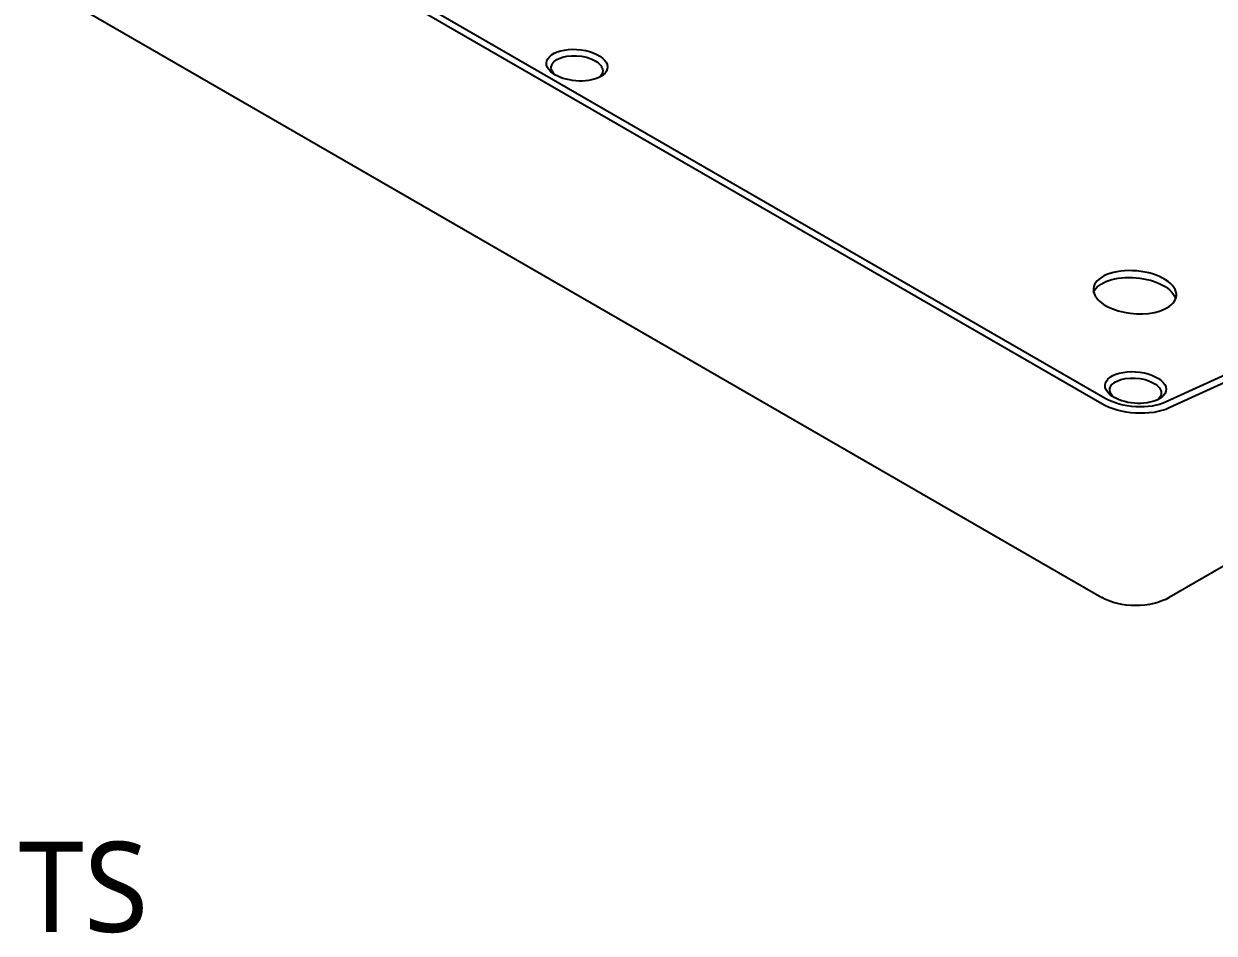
# Model space of a CAD drawing. Header units: millimetres. Extents: x 9 to 415, y 5 to 293.
# Drawn here: x 353.75 to 381.46, y 180.97 to 202.15 of the extents above; entities that cross this region are included whole.
import ezdxf

# ---------------------------------------------------------------- set-up
doc = ezdxf.new("R2010")
doc.units = ezdxf.units.MM
doc.layers.add('NOTES', color=7, linetype='Continuous')
doc.layers.add('VISIBLE', color=7, linetype='Continuous')
doc.styles.add('OpenSans', font='OpenSans-Regular.ttf')

msp = doc.modelspace()

# ---------------------------------------------------------------- linework, layer by layer
at = {"layer": 'VISIBLE'}
for points in [[(378.91968, 193.42327), (336.15241, 218.11497)], [(378.84178, 193.29729), (336.0745, 217.98899)], [(336.0745, 213.47859), (378.84178, 188.78689)], [(398.85534, 201.78512), (380.33837, 193.34163)], [(366.07154, 200.98654), (366.01415, 201.03242), (365.96888, 201.08129), (365.9366, 201.13216), (365.91793, 201.18404), (365.91322, 201.2359), (365.92256, 201.2867), (365.94573, 201.33547), (365.98229, 201.38123), (366.03149, 201.42309), (366.09237, 201.46023), (366.16373, 201.49192), (366.24416, 201.51753), (366.33208, 201.53657), (366.42578, 201.54865), (366.5234, 201.55353), (366.62304, 201.5511), (366.72272, 201.54142), (366.82048, 201.52466), (366.91438, 201.50115), (367.00257, 201.47133), (367.08328, 201.4358), (367.1549, 201.39525), (367.21599, 201.35048), (367.26531, 201.30239), (367.30186, 201.25193), (367.32492, 201.20013), (367.33403, 201.14803), (367.32902, 201.09669), (367.31006, 201.04715), (367.27761, 201.00042), (367.23244, 200.95743), (367.17561, 200.91902)], [(398.92551, 201.64521), (380.40852, 193.20172)], [(366.02351, 201.12964), (366.02628, 201.15915), (366.03456, 201.18809), (366.04831, 201.2162), (366.06742, 201.24322), (366.09175, 201.26889), (366.1211, 201.29297), (366.15522, 201.31523), (366.19382, 201.33544), (366.28304, 201.36895), (366.38553, 201.39211), (366.4975, 201.40391), (366.61468, 201.40378), (366.73254, 201.39161), (366.84643, 201.36777), (366.95181, 201.33311), (367.04444, 201.28897), (367.08478, 201.26387), (367.12058, 201.23708), (367.15148, 201.20886), (367.17718, 201.17951), (367.1974, 201.14932), (367.21198, 201.1186), (367.22076, 201.08766), (367.22369, 201.05682)], [(366.11892, 200.95635), (366.07788, 200.99759), (366.04791, 201.04079), (366.02965, 201.0851), (366.02351, 201.12964)], [(367.13586, 200.89819), (367.08169, 200.87528), (367.02228, 200.85567), (366.95827, 200.83962), (366.89036, 200.82736), (366.81932, 200.81905), (366.74597, 200.81481), (366.67114, 200.81473), (366.59571, 200.8188), (366.52054, 200.82699), (366.44651, 200.83922), (366.37446, 200.85534), (366.30523, 200.87518), (366.23961, 200.89851), (366.17833, 200.92505), (366.1221, 200.95451), (366.07154, 200.98654)], [(367.22369, 201.05682), (367.2175, 201.0127), (367.19914, 200.97039), (367.16913, 200.93077), (367.1283, 200.89466)], [(367.17561, 200.91902), (367.13586, 200.89819)], [(398.92551, 199.47768), (380.40852, 188.78689)], [(380.57518, 195.81289), (380.57474, 195.86194), (380.565, 195.91131), (380.54606, 195.96054), (380.51809, 196.00916), (380.48138, 196.05668), (380.43627, 196.10267), (380.38319, 196.14667), (380.32266, 196.18826), (380.25527, 196.22703), (380.18165, 196.26263), (380.10252, 196.29469), (380.01865, 196.32292), (379.93083, 196.34705), (379.83992, 196.36683), (379.74678, 196.38208), (379.65233, 196.39266), (379.55746, 196.39846), (379.46309, 196.39942), (379.37013, 196.39554), (379.27948, 196.38685), (379.192, 196.37343), (379.10854, 196.35543), (379.02991, 196.333), (378.95686, 196.30637), (378.89009, 196.27579), (378.83025, 196.24155), (378.77791, 196.204), (378.73358, 196.16348), (378.69769, 196.12039), (378.67057, 196.07514), (378.6525, 196.02817), (378.64364, 195.97993)], [(378.64911, 195.89996), (378.67004, 195.94132), (378.69818, 195.9811), (378.73329, 196.01899), (378.7751, 196.05471), (378.8233, 196.08797), (378.87749, 196.11851), (378.93728, 196.1461), (379.00218, 196.17052), (379.07169, 196.19159), (379.14528, 196.20913), (379.22237, 196.22302), (379.30236, 196.23314), (379.38463, 196.23942), (379.46855, 196.2418), (379.55345, 196.24027), (379.63868, 196.23485), (379.72358, 196.22556), (379.80749, 196.21249), (379.88974, 196.19574), (379.96972, 196.17543), (380.04679, 196.15173), (380.12035, 196.12481), (380.18983, 196.0949), (380.2547, 196.06221), (380.31444, 196.02701), (380.3686, 195.98956), (380.41675, 195.95017), (380.45852, 195.90913), (380.49358, 195.86677), (380.52166, 195.8234), (380.54255, 195.77938), (380.55607, 195.73505)], [(378.64364, 195.97993), (378.64315, 195.94246), (378.6481, 195.90473), (378.65847, 195.86695), (378.6742, 195.82934), (378.6952, 195.7921), (378.72136, 195.75546), (378.75253, 195.71961), (378.78853, 195.68476), (378.82915, 195.65109), (378.87417, 195.61882), (378.97638, 195.55913), (379.09285, 195.50704), (379.22094, 195.46372), (379.35779, 195.43014), (379.5003, 195.40707), (379.64527, 195.39501), (379.78943, 195.39424), (379.92954, 195.40479), (380.06244, 195.4264), (380.18514, 195.4586), (380.29487, 195.50066)], [(380.29487, 195.50066), (380.35477, 195.53099), (380.40833, 195.56443), (380.45509, 195.60069), (380.49465, 195.63947), (380.52668, 195.68044), (380.55091, 195.72324), (380.56712, 195.76752), (380.57518, 195.81289)], [(379.07309, 193.4801), (379.0157, 193.52598), (378.97043, 193.57484), (378.93814, 193.62572), (378.91948, 193.6776), (378.91477, 193.72945), (378.9241, 193.78026), (378.94728, 193.82902), (378.98383, 193.87478), (379.03304, 193.91665), (379.09391, 193.95379), (379.16527, 193.98547), (379.2457, 194.01109), (379.33363, 194.03012), (379.42732, 194.0422), (379.52495, 194.04708), (379.62458, 194.04466), (379.72426, 194.03498), (379.82202, 194.01822), (379.91593, 193.9947), (380.00412, 193.96489), (380.08483, 193.92935), (380.15645, 193.8888), (380.21753, 193.84404), (380.26685, 193.79594), (380.30341, 193.74548), (380.32647, 193.69368), (380.33557, 193.64158), (380.33057, 193.59024), (380.31161, 193.54071), (380.27916, 193.49398), (380.23399, 193.45099), (380.17715, 193.41257)], [(379.02506, 193.6232), (379.02782, 193.6527), (379.0361, 193.68165), (379.04985, 193.70976), (379.06897, 193.73677), (379.0933, 193.76245), (379.12265, 193.78653), (379.15677, 193.80878), (379.19536, 193.829), (379.28458, 193.8625), (379.38708, 193.88566), (379.49905, 193.89747), (379.61623, 193.89734), (379.73409, 193.88516), (379.84797, 193.86132), (379.95335, 193.82666), (380.04599, 193.78252), (380.08633, 193.75742), (380.12213, 193.73063), (380.15303, 193.70242), (380.17872, 193.67307), (380.19895, 193.64288), (380.21352, 193.61215), (380.22231, 193.58122), (380.22524, 193.55038)], [(380.33837, 193.34163), (380.26512, 193.3111), (380.18645, 193.28513), (380.10231, 193.26366), (380.01354, 193.24688), (379.92097, 193.23498), (379.82553, 193.22805), (379.72814, 193.22618), (379.62975, 193.22937), (379.53133, 193.23759), (379.43383, 193.25076), (379.33821, 193.26875), (379.2454, 193.29138), (379.1563, 193.31843), (379.07177, 193.34964), (378.99264, 193.3847), (378.91968, 193.42327)], [(379.12046, 193.4499), (379.07942, 193.49114), (379.04946, 193.53434), (379.0312, 193.57865), (379.02506, 193.6232)], [(380.1374, 193.39175), (380.08323, 193.36884), (380.02382, 193.34922), (379.95981, 193.33318), (379.8919, 193.32091), (379.82087, 193.3126), (379.74751, 193.30837), (379.67269, 193.30828), (379.59725, 193.31235), (379.52209, 193.32054), (379.44805, 193.33277), (379.37601, 193.3489), (379.30678, 193.36874), (379.24115, 193.39206), (379.17988, 193.4186), (379.12364, 193.44806), (379.07309, 193.4801)], [(380.22524, 193.55038), (380.21905, 193.50625), (380.20068, 193.46394), (380.17068, 193.42433), (380.12985, 193.38821)], [(380.17715, 193.41257), (380.1374, 193.39175)], [(380.40852, 193.20172), (380.32744, 193.16869), (380.2396, 193.14044), (380.14588, 193.11721), (380.0472, 193.09922), (379.94453, 193.08663), (379.83887, 193.07954), (379.73124, 193.07799), (379.62268, 193.082), (379.51423, 193.09151), (379.40691, 193.10641), (379.30174, 193.12655), (379.19973, 193.15173), (379.10182, 193.1817), (379.00896, 193.21618), (378.922, 193.25483), (378.84178, 193.29729)], [(380.40852, 188.78689), (380.32797, 188.74474), (380.24064, 188.70735), (380.14739, 188.67508), (380.04911, 188.64824), (379.94674, 188.62709), (379.84128, 188.61184), (379.73374, 188.60263), (379.62515, 188.59955), (379.51656, 188.60263), (379.40902, 188.61184), (379.30356, 188.62709), (379.20119, 188.64824), (379.10291, 188.67508), (379.00966, 188.70735), (378.92233, 188.74474), (378.84178, 188.78689)]]:
    msp.add_lwpolyline(points, dxfattribs=at)

# ---------------------------------------------------------------- texts
at = {"layer": 'NOTES', "style": 'OpenSans'}
msp.add_text('UNDERSIDE - NTS', height=2.1, dxfattribs=at).set_placement((334, 181))

doc.saveas('drawing.dxf')
